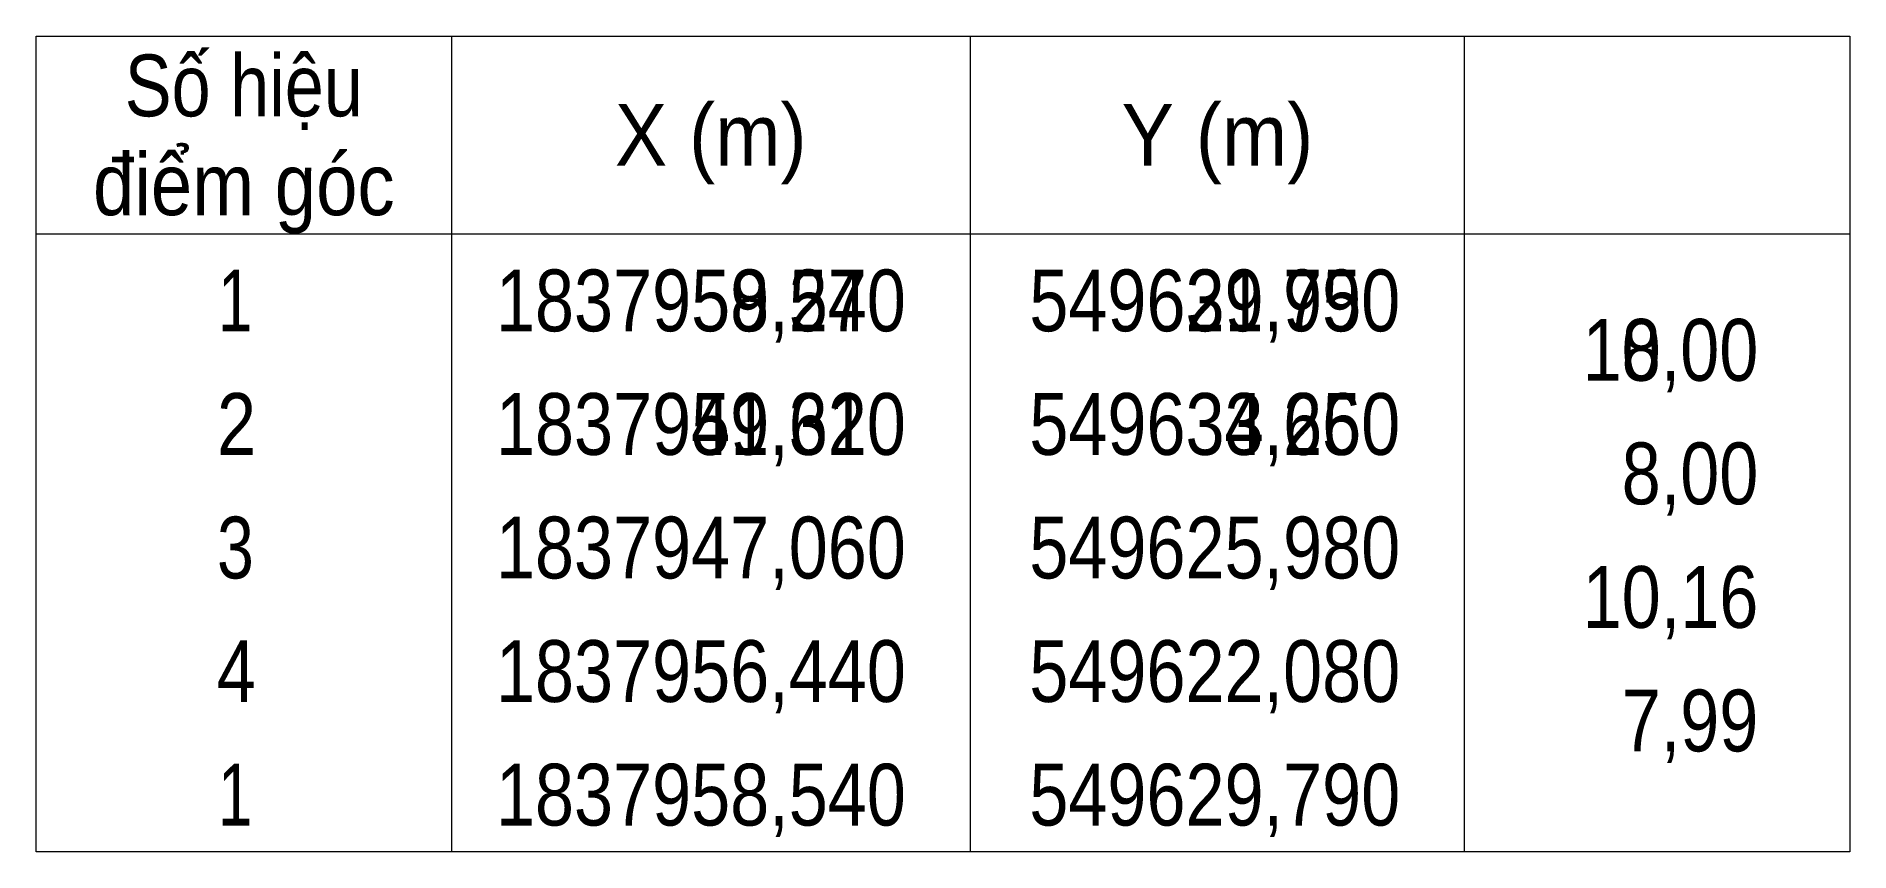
# Model space of a CAD drawing. Header units: metres. Extents: x 0 to 549725, y -16 to 1838003.
# Drawn here: x 0 to 36.7, y -16.5 to 0 of the extents above.
import ezdxf
from ezdxf.enums import TextEntityAlignment as Align

# ---------------------------------------------------------------- set-up
doc = ezdxf.new("R2010")
doc.units = ezdxf.units.M
doc.header["$LTSCALE"] = 0.36
doc.layers.add('63', color=7, linetype='Continuous', lineweight=13)

msp = doc.modelspace()

# ---------------------------------------------------------------- linework, layer by layer
at = {"layer": '63'}
for p, q in [((8.4, 0), (8.4, -16.5)), ((18.9, 0), (18.9, -16.5)), ((28.9, 0), (28.9, -16.5)), ((0, -4), (36.7, -4))]:
    msp.add_line(p, q, dxfattribs=at)
msp.add_lwpolyline([(0, 0), (36.7, 0), (36.7, -16.5), (0, -16.5)], close=True, dxfattribs=at)

# ---------------------------------------------------------------- texts
for s, width, p in [('Số hiệu', 0.85, (4.2, -1.62)), ('X (m)', 0.95, (13.65, -2.62)), ('Y (m)', 0.95, (23.905, -2.62)), ('điểm góc', 0.9, (4.2, -3.62)), (' 1', 0.75, (3.85, -5.97)), (' 1', 0.75, (3.85, -5.97)), ('1837958,540', 0.85, (13.45, -5.97)), ('1837959,270', 0.85, (13.45, -5.97)), ('549629,790', 0.85, (23.85, -5.97)), ('549631,950', 0.85, (23.85, -5.97)), (' 2', 0.85, (3.855, -8.47)), (' 2', 0.85, (3.855, -8.47)), ('1837949,320', 0.85, (13.45, -8.47)), ('1837951,610', 0.85, (13.45, -8.47)), ('549633,650', 0.85, (23.85, -8.47)), ('549634,260', 0.85, (23.85, -8.47)), (' 3', 0.8, (3.845, -10.97)), ('1837947,060', 0.85, (13.45, -10.97)), ('549625,980', 0.85, (23.85, -10.97)), (' 4', 0.85, (3.85, -13.47)), ('1837956,440', 0.85, (13.45, -13.47)), ('549622,080', 0.85, (23.85, -13.47)), (' 1', 0.75, (3.85, -15.97)), ('1837958,540', 0.85, (13.45, -15.97)), ('549629,790', 0.85, (23.85, -15.97))]:
    msp.add_text(s, height=1.25, dxfattribs=dict(at, width=width)).set_placement(p, align=Align.CENTER)
at = {"layer": '63', "width": 0.85}
for s, p in [('10,00', (34.85, -6.97)), ('8,00', (34.85, -6.97)), ('8,00', (34.85, -9.47)), ('10,16', (34.85, -11.97)), ('7,99', (34.85, -14.47))]:
    msp.add_text(s, height=1.25, dxfattribs=at).set_placement(p, align=Align.RIGHT)

doc.saveas('drawing.dxf')
